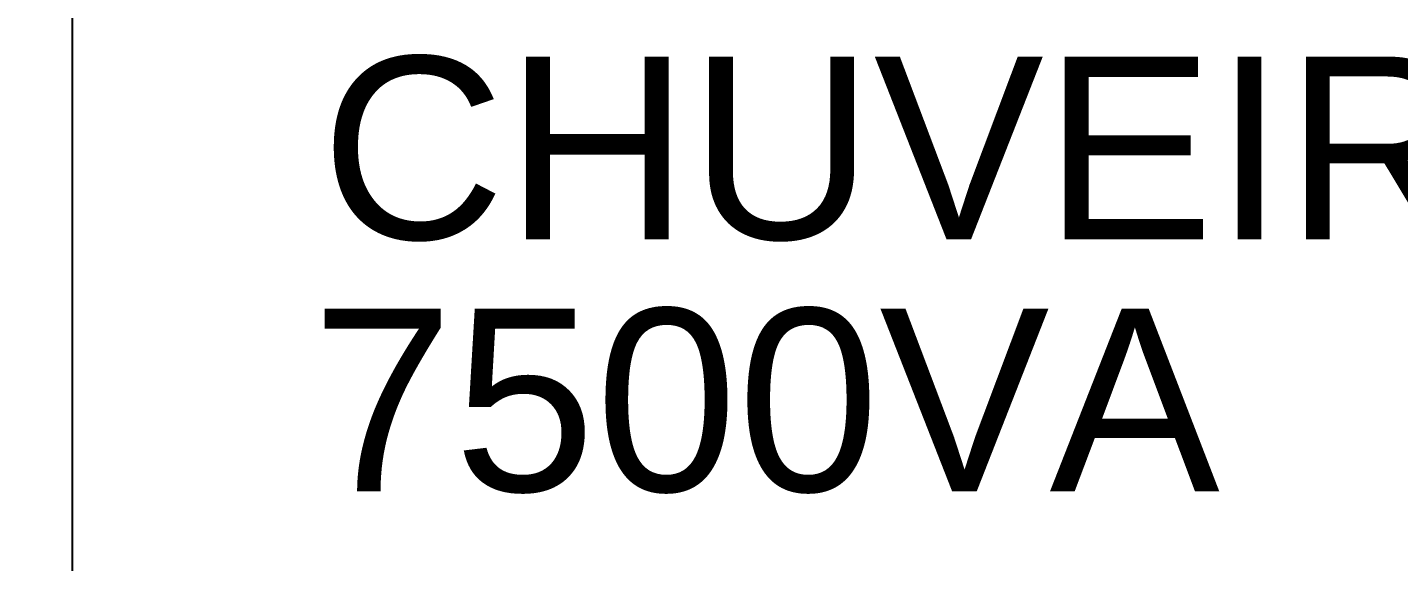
# Model space of a CAD drawing. Header units: millimetres. Extents: x 710 to 42519, y 131 to 10830.
# Drawn here: x 21978 to 22503, y 4905 to 5110 of the extents above; entities that cross this region are included whole.
import ezdxf

# ---------------------------------------------------------------- set-up
doc = ezdxf.new("R2010")
doc.units = ezdxf.units.MM
doc.styles.add('ESTILO1', font='arial.ttf')
doc.styles.get("Standard").update_dxf_attribs({"font": 'arial.ttf'})
doc.dimstyles.new('ARQUITETURA1', dxfattribs={"dimscale": 0.01, "dimtxt": 17.037, "dimasz": 5.281, "dimexe": 5.3655, "dimexo": 6.7675, "dimgap": 2.5, "dimtad": 0, "dimrnd": 0.001, "dimzin": 0, "dimdsep": 46, "dimtxsty": 'ESTILO1', "dimblk1": 'OPEN30', "dimblk2": 'OPEN30', "dimsah": 1, "dimcen": 1.5975, "dimdle": 0.02, "dimclrt": 3, "dimadec": 0, "dimazin": 0, "dimtfac": 1, "dimtofl": 0, "dimtmove": 2, "dimatfit": 3, "dimldrblk": 'OPEN30', "dimfxl": 1, "dimtolj": 1, "dimarcsym": 0})

# ---------------------------------------------------------------- blocks, each defined once
blk = doc.blocks.new('_OPEN30')
at = {"color": 0, "linetype": 'ByBlock'}
for p, q in [((-1, 0.3), (0, 0)), ((0, 0), (-1, -0.3)), ((0, 0), (-1, 0))]:
    blk.add_line(p, q, dxfattribs=at)
blk = doc.blocks.new('*D245')
at = {"color": 0, "lineweight": -2}
for p, q in [((710.76, 10830.08), (710.51, 10830.08)), ((710.57, 10830.03), (710.57, 6156.62)), ((710.57, 1482.23), (710.57, 6155.64)), ((42337.49, 1482.18), (710.51, 1482.18))]:
    blk.add_line(p, q, dxfattribs=at)
at = {"layer": 'Defpoints', "color": 0}
for p in [(710.83, 10830.08), (710.57, 1482.18), (42337.55, 1482.18)]:
    blk.add_point(p, dxfattribs=at)
at = {"color": 0, "lineweight": -2, "xscale": 0.0528100000000002, "yscale": 0.0528100000000002, "zscale": 0.0528100000000002}
for p, rotation in [((710.57, 10830.08), 90), ((710.57, 1482.18), 270)]:
    blk.add_blockref('_OPEN30', p, dxfattribs=dict(at, rotation=rotation))
at = {"color": 3, "insert": (710.57, 6156.13), "char_height": 0.1704, "attachment_point": 5, "rotation": 90, "style": 'ESTILO1'}
blk.add_mtext('\\A1;9347.91', dxfattribs=at)

msp = doc.modelspace()

# ---------------------------------------------------------------- linework, layer by layer
msp.add_line((21994.846, 2516.012), (21994.846, 5366.551))

# ---------------------------------------------------------------- texts
for s, p in [('CHUVEIRO', (22089.955, 5028.32)), ('7500VA', (22086.439, 4931.659))]:
    msp.add_text(s, height=70).set_placement(p)

# ---------------------------------------------------------------- dimensions: what is measured, and where the dimension line sits
dim = msp.add_linear_dim(base=(710.566, 1482.175), p1=(710.825, 10830.083), p2=(42337.553, 1482.175), angle=90, dimstyle='ARQUITETURA1')
dim.commit()
dim.dimension.update_dxf_attribs({"geometry": '*D245', "text_midpoint": (710.566, 6156.129)})

doc.saveas('drawing.dxf')
